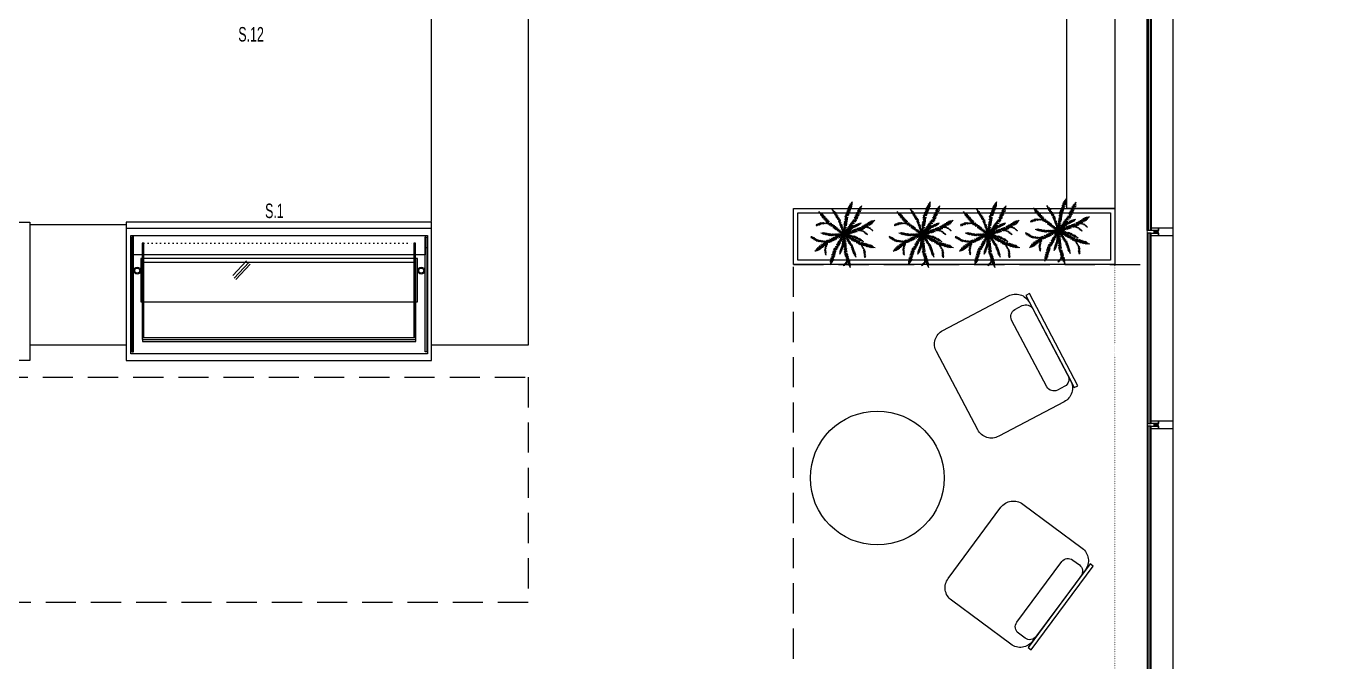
# Model space of a CAD drawing. Header units: centimetres. Extents: x 2289 to 5458, y 2057 to 4688.
# Drawn here: x 3375 to 4185, y 3519 to 3914 of the extents above; entities that cross this region are included whole.
import ezdxf

# ---------------------------------------------------------------- set-up
doc = ezdxf.new("R2010")
doc.units = ezdxf.units.CM
doc.header["$LTSCALE"] = 50
doc.linetypes.add('DOT2', pattern=[0.125, 0, -0.125])
doc.linetypes.add('HIDDEN2', pattern=[0.1875, 0.125, -0.0625])
for name, color, linetype in [('BA_elev3', 8, 'Continuous'), ('BA_env_landscp', 84, 'Continuous'), ('BA_gor3', 163, 'Continuous'), ('BA_mat-alcipan-wr', 91, 'Continuous'), ('BA_mat-cam', 131, 'Continuous'), ('BA_mat-mdf-suntalam', 44, 'Continuous'), ('BA_mat-siva', 145, 'Continuous'), ('BA_mob-hareketli', 143, 'Continuous'), ('BA_mob-sabit', 120, 'Continuous'), ('BA_plan-iz-alt', 8, 'HIDDEN2'), ('BA_plan-iz-ust', 8, 'DOT2'), ('MDPL-MAHAL NO', 5, 'Continuous'), ('S2000-002 Çizgi', 7, 'Continuous')]:
    doc.layers.add(name, color=color, linetype=linetype)
doc.layers.add('BA_MECVUT BİNA', color=252, linetype='Continuous', lineweight=5)
doc.styles.add('Tago_mahal', font='ARIALN.TTF')

# ---------------------------------------------------------------- blocks, each defined once
blk = doc.blocks.new('MAVİ SEDİR')
for p, q in [((215764, 56646), (215755, 56648)), ((215771, 56636), (215758, 56639)), ((215775, 56629), (215760, 56632)), ((215768, 56641), (215771, 56654)), ((215773, 56633), (215776, 56649)), ((215777, 56626), (215781, 56641)), ((215781, 56620), (215784, 56636)), ((215786, 56612), (215789, 56627)), ((215500, 56552), (215493, 56550)), ((215496, 56555), (215497, 56560)), ((215511, 56543), (215498, 56540)), ((215517, 56538), (215502, 56534)), ((215524, 56532), (215505, 56527)), ((215506, 56547), (215507, 56557)), ((215533, 56525), (215513, 56519)), ((215517, 56538), (215518, 56553)), ((215540, 56519), (215519, 56514)), ((215548, 56512), (215527, 56506)), ((215528, 56529), (215529, 56549)), ((215560, 56502), (215539, 56496)), ((215542, 56517), (215543, 56538)), ((215572, 56492), (215550, 56487)), ((215553, 56508), (215554, 56529)), ((215582, 56484), (215560, 56478)), ((215567, 56497), (215568, 56516)), ((215578, 56487), (215580, 56506)), ((215591, 56476), (215592, 56495)), ((215601, 56468), (215603, 56486)), ((215611, 56526), (215604, 56531)), ((215612, 56519), (215605, 56524)), ((215612, 56512), (215606, 56517)), ((215611, 56534), (215607, 56545)), ((215613, 56503), (215607, 56507)), ((215614, 56494), (215607, 56499)), ((215614, 56486), (215608, 56490)), ((215613, 56539), (215609, 56550)), ((215611, 56534), (215623, 56539)), ((215611, 56523), (215621, 56533)), ((215616, 56546), (215612, 56557)), ((215612, 56516), (215621, 56524)), ((215613, 56507), (215620, 56514)), ((215613, 56500), (215620, 56507)), ((215618, 56551), (215614, 56562)), ((215614, 56542), (215626, 56546)), ((215614, 56491), (215620, 56497)), ((215615, 56482), (215620, 56487)), ((215621, 56557), (215617, 56568)), ((215617, 56548), (215629, 56553)), ((215624, 56563), (215619, 56574)), ((215621, 56556), (215633, 56560)), ((215627, 56570), (215622, 56581)), ((215623, 56561), (215635, 56566)), ((215629, 56574), (215624, 56586)), ((215626, 56568), (215638, 56572)), ((215631, 56580), (215627, 56592)), ((215634, 56587), (215630, 56596)), ((215630, 56577), (215641, 56581)), ((215632, 56583), (215642, 56586)), ((215636, 56592), (215643, 56594)), ((215727, 56512), (215714, 56517)), ((215726, 56518), (215715, 56522)), ((215728, 56504), (215715, 56510)), ((215724, 56523), (215716, 56527)), ((215730, 56498), (215716, 56504)), ((215731, 56490), (215717, 56496)), ((215723, 56533), (215718, 56535)), ((215733, 56480), (215719, 56486)), ((215722, 56536), (215725, 56539)), ((215724, 56527), (215729, 56532)), ((215726, 56518), (215733, 56525)), ((215727, 56508), (215737, 56518)), ((215730, 56496), (215740, 56506)), ((215732, 56486), (215741, 56497)), ((215734, 56474), (215744, 56484)), ((215782, 56618), (215765, 56622)), ((215787, 56610), (215770, 56614)), ((215791, 56604), (215774, 56607)), ((215797, 56595), (215780, 56598)), ((215802, 56587), (215786, 56590)), ((215790, 56605), (215794, 56620)), ((215807, 56578), (215791, 56582)), ((215795, 56598), (215798, 56613)), ((215809, 56564), (215795, 56574)), ((215809, 56554), (215797, 56563)), ((215798, 56592), (215802, 56606)), ((215810, 56543), (215799, 56551)), ((215810, 56534), (215800, 56541)), ((215803, 56584), (215807, 56598)), ((215811, 56522), (215803, 56529)), ((215812, 56511), (215805, 56516)), ((215812, 56503), (215806, 56508)), ((215812, 56466), (215806, 56488)), ((215807, 56578), (215810, 56592)), ((215808, 56568), (215816, 56575)), ((215809, 56559), (215817, 56566)), ((215809, 56550), (215817, 56557)), ((215810, 56538), (215818, 56545)), ((215811, 56526), (215818, 56533)), ((215812, 56516), (215819, 56523)), ((215812, 56503), (215819, 56510)), ((215813, 56496), (215820, 56502)), ((215813, 56468), (215890, 56499)), ((215821, 56484), (215816, 56501)), ((215827, 56491), (215822, 56508)), ((215823, 56486), (215846, 56485)), ((215829, 56494), (215852, 56492)), ((215835, 56501), (215830, 56519)), ((215837, 56503), (215859, 56502)), ((215845, 56514), (215840, 56533)), ((215842, 56510), (215865, 56509)), ((215855, 56526), (215849, 56545)), ((215850, 56483), (215857, 56479)), ((215851, 56521), (215873, 56520)), ((215853, 56484), (215856, 56492)), ((215860, 56533), (215882, 56531)), ((215866, 56540), (215861, 56560)), ((215865, 56489), (215874, 56484)), ((215875, 56552), (215869, 56572)), ((215870, 56545), (215891, 56544)), ((215870, 56491), (215872, 56499)), ((215877, 56553), (215898, 56552)), ((215880, 56495), (215892, 56489)), ((215886, 56566), (215881, 56585)), ((215882, 56560), (215903, 56559)), ((215883, 56497), (215885, 56505)), ((215889, 56570), (215909, 56568)), ((215890, 56499), (215959, 56492)), ((215895, 56576), (215891, 56591)), ((215891, 56499), (215899, 56506)), ((215891, 56499), (215898, 56489)), ((215895, 56576), (215911, 56576)), ((215900, 56583), (215913, 56582)), ((215904, 56587), (215901, 56597)), ((215903, 56498), (215912, 56505)), ((215906, 56498), (215914, 56487)), ((215909, 56594), (215917, 56594)), ((215909, 56497), (215918, 56505)), ((215912, 56598), (215910, 56603)), ((215920, 56496), (215928, 56486)), ((215922, 56496), (215931, 56503)), ((215927, 56495), (215935, 56485)), ((215934, 56494), (215944, 56502)), ((215937, 56494), (215944, 56485)), ((215948, 56493), (215956, 56499)), ((215953, 56492), (215957, 56487)), ((215468, 56412), (215463, 56410)), ((215477, 56406), (215469, 56403)), ((215471, 56410), (215470, 56416)), ((215486, 56400), (215475, 56395)), ((215480, 56404), (215480, 56414)), ((215496, 56394), (215480, 56388)), ((215486, 56400), (215486, 56413)), ((215492, 56396), (215492, 56412)), ((215508, 56386), (215492, 56379)), ((215500, 56391), (215500, 56408)), ((215518, 56379), (215502, 56373)), ((215506, 56387), (215506, 56404)), ((215514, 56382), (215513, 56399)), ((215531, 56371), (215515, 56365)), ((215525, 56375), (215524, 56393)), ((215541, 56364), (215526, 56358)), ((215535, 56368), (215534, 56386)), ((215552, 56357), (215538, 56351)), ((215545, 56362), (215544, 56380)), ((215562, 56351), (215548, 56345)), ((215551, 56358), (215550, 56376)), ((215568, 56346), (215554, 56341)), ((215559, 56352), (215559, 56371)), ((215566, 56348), (215565, 56367)), ((215583, 56341), (215566, 56334)), ((215589, 56478), (215567, 56472)), ((215573, 56344), (215572, 56363)), ((215599, 56470), (215576, 56464)), ((215606, 56464), (215584, 56458)), ((215588, 56339), (215588, 56355)), ((215613, 56457), (215591, 56452)), ((215596, 56336), (215596, 56352)), ((215624, 56441), (215606, 56436)), ((215607, 56333), (215606, 56348)), ((215608, 56462), (215610, 56480)), ((215615, 56476), (215609, 56481)), ((215616, 56470), (215610, 56475)), ((215630, 56433), (215612, 56428)), ((215613, 56330), (215613, 56345)), ((215615, 56476), (215619, 56480)), ((215620, 56447), (215622, 56469)), ((215638, 56422), (215621, 56417)), ((215624, 56327), (215623, 56341)), ((215643, 56415), (215626, 56410)), ((215627, 56437), (215629, 56461)), ((215630, 56325), (215629, 56339)), ((215633, 56429), (215635, 56453)), ((215651, 56404), (215634, 56399)), ((215655, 56398), (215638, 56394)), ((215662, 56389), (215645, 56385)), ((215646, 56411), (215648, 56435)), ((215668, 56380), (215652, 56376)), ((215674, 56372), (215658, 56368)), ((215660, 56392), (215661, 56415)), ((215678, 56367), (215662, 56363)), ((215666, 56383), (215668, 56407)), ((215672, 56375), (215674, 56398)), ((215689, 56352), (215673, 56348)), ((215679, 56365), (215681, 56388)), ((215684, 56358), (215686, 56381)), ((215695, 56343), (215697, 56366)), ((215705, 56329), (215707, 56352)), ((215713, 56318), (215715, 56340)), ((215735, 56469), (215721, 56476)), ((215737, 56460), (215723, 56467)), ((215738, 56454), (215724, 56461)), ((215740, 56446), (215725, 56452)), ((215741, 56439), (215726, 56446)), ((215737, 56343), (215726, 56348)), ((215738, 56374), (215727, 56379)), ((215738, 56367), (215727, 56372)), ((215738, 56360), (215727, 56365)), ((215737, 56356), (215727, 56361)), ((215742, 56433), (215728, 56439)), ((215740, 56402), (215728, 56408)), ((215740, 56396), (215728, 56402)), ((215739, 56387), (215728, 56392)), ((215739, 56382), (215728, 56387)), ((215741, 56419), (215729, 56424)), ((215741, 56412), (215729, 56417)), ((215736, 56463), (215745, 56473)), ((215736, 56335), (215747, 56347)), ((215737, 56354), (215748, 56366)), ((215737, 56348), (215748, 56359)), ((215738, 56452), (215747, 56462)), ((215738, 56370), (215749, 56381)), ((215738, 56363), (215749, 56374)), ((215739, 56393), (215751, 56405)), ((215739, 56377), (215750, 56389)), ((215740, 56443), (215749, 56452)), ((215740, 56409), (215752, 56421)), ((215741, 56437), (215750, 56446)), ((215741, 56423), (215752, 56435)), ((215741, 56416), (215752, 56428)), ((215747, 56321), (215741, 56343)), ((215753, 56334), (215747, 56356)), ((215760, 56350), (215754, 56372)), ((215757, 56343), (215773, 56342)), ((215768, 56366), (215761, 56388)), ((215771, 56375), (215765, 56397)), ((215765, 56360), (215781, 56359)), ((215776, 56386), (215770, 56408)), ((215772, 56377), (215789, 56376)), ((215781, 56395), (215774, 56418)), ((215775, 56382), (215792, 56381)), ((215785, 56405), (215778, 56427)), ((215779, 56392), (215796, 56391)), ((215783, 56402), (215801, 56401)), ((215794, 56426), (215788, 56449)), ((215788, 56412), (215806, 56411)), ((215790, 56323), (215797, 56345)), ((215791, 56418), (215809, 56417)), ((215796, 56430), (215814, 56429)), ((215804, 56447), (215797, 56470)), ((215800, 56438), (215818, 56437)), ((215808, 56456), (215801, 56479)), ((215805, 56451), (215824, 56450)), ((215806, 56333), (215813, 56354)), ((215810, 56460), (215828, 56459)), ((215813, 56337), (215821, 56359)), ((215818, 56478), (215840, 56477)), ((215821, 56342), (215834, 56331)), ((215824, 56344), (215832, 56365)), ((215829, 56347), (215843, 56336)), ((215833, 56349), (215840, 56371)), ((215839, 56352), (215852, 56342)), ((215842, 56480), (215848, 56477)), ((215842, 56354), (215850, 56376)), ((215848, 56358), (215862, 56347)), ((215854, 56362), (215868, 56350)), ((215862, 56366), (215870, 56388)), ((215866, 56368), (215880, 56357)), ((215873, 56373), (215888, 56362)), ((215881, 56378), (215889, 56400)), ((215885, 56380), (215900, 56368)), ((215890, 56383), (215898, 56405)), ((215894, 56385), (215909, 56373)), ((215900, 56388), (215907, 56410)), ((215911, 56395), (215929, 56381)), ((215917, 56398), (215923, 56415)), ((215919, 56328), (215922, 56340)), ((215920, 56399), (215938, 56384)), ((215925, 56330), (215928, 56342)), ((215926, 56400), (215932, 56417)), ((215929, 56401), (215947, 56387)), ((215930, 56332), (215933, 56342)), ((215935, 56334), (215937, 56342)), ((215939, 56404), (215945, 56422)), ((215941, 56405), (215959, 56391)), ((215943, 56337), (215944, 56342)), ((215949, 56407), (215967, 56393)), ((215954, 56409), (215960, 56427)), ((215963, 56411), (215980, 56397)), ((215969, 56413), (215975, 56432)), ((215977, 56415), (215994, 56402)), ((215986, 56418), (215993, 56437)), ((215992, 56420), (216009, 56406)), ((216000, 56422), (216007, 56442)), ((216002, 56423), (216019, 56409)), ((216011, 56425), (216027, 56412)), ((216017, 56427), (216024, 56446)), ((216022, 56428), (216037, 56416)), ((216031, 56431), (216036, 56445)), ((216031, 56431), (216043, 56421)), ((216039, 56433), (216049, 56425)), ((216044, 56435), (216047, 56444)), ((216052, 56437), (216058, 56433)), ((216057, 56438), (216058, 56444)), ((215388, 56205), (215383, 56208)), ((215392, 56207), (215390, 56199)), ((215400, 56210), (215392, 56215)), ((215413, 56215), (215400, 56223)), ((215405, 56212), (215402, 56199)), ((215426, 56220), (215409, 56231)), ((215413, 56215), (215409, 56200)), ((215421, 56219), (215417, 56200)), ((215443, 56227), (215425, 56238)), ((215432, 56223), (215427, 56202)), ((215440, 56226), (215435, 56206)), ((215456, 56233), (215438, 56243)), ((215450, 56230), (215445, 56209)), ((215473, 56240), (215456, 56250)), ((215465, 56236), (215460, 56215)), ((215487, 56245), (215471, 56256)), ((215479, 56242), (215474, 56220)), ((215502, 56252), (215486, 56261)), ((215491, 56247), (215486, 56225)), ((215500, 56251), (215494, 56228)), ((215514, 56257), (215499, 56266)), ((215511, 56255), (215506, 56233)), ((215523, 56260), (215508, 56270)), ((215520, 56259), (215515, 56236)), ((215542, 56264), (215523, 56276)), ((215529, 56262), (215524, 56240)), ((215553, 56265), (215533, 56278)), ((215563, 56267), (215543, 56279)), ((215549, 56265), (215544, 56246)), ((215559, 56266), (215555, 56248)), ((215585, 56270), (215565, 56282)), ((215572, 56268), (215568, 56250)), ((215592, 56338), (215573, 56331)), ((215581, 56269), (215577, 56251)), ((215600, 56335), (215581, 56328)), ((215609, 56273), (215589, 56285)), ((215605, 56190), (215589, 56200)), ((215594, 56271), (215590, 56253)), ((215612, 56196), (215596, 56205)), ((215601, 56272), (215597, 56255)), ((215617, 56329), (215599, 56322)), ((215619, 56274), (215599, 56287)), ((215622, 56204), (215607, 56213)), ((215612, 56273), (215608, 56256)), ((215629, 56276), (215610, 56288)), ((215615, 56198), (215610, 56175)), ((215628, 56208), (215613, 56217)), ((215635, 56323), (215617, 56316)), ((215623, 56275), (215619, 56258)), ((215641, 56277), (215622, 56290)), ((215637, 56215), (215622, 56224)), ((215644, 56320), (215626, 56313)), ((215633, 56276), (215629, 56260)), ((215634, 56213), (215629, 56190)), ((215650, 56278), (215631, 56291)), ((215645, 56222), (215631, 56231)), ((215651, 56318), (215634, 56311)), ((215639, 56277), (215635, 56261)), ((215642, 56219), (215637, 56197)), ((215638, 56322), (215638, 56336)), ((215653, 56228), (215639, 56237)), ((215661, 56314), (215643, 56307)), ((215658, 56232), (215644, 56240)), ((215657, 56199), (215644, 56197)), ((215650, 56226), (215645, 56203)), ((215646, 56319), (215646, 56333)), ((215662, 56204), (215647, 56202)), ((215668, 56281), (215649, 56293)), ((215668, 56312), (215651, 56305)), ((215666, 56209), (215651, 56207)), ((215655, 56317), (215654, 56330)), ((215658, 56279), (215654, 56264)), ((215660, 56233), (215655, 56211)), ((215659, 56315), (215659, 56329)), ((215673, 56243), (215659, 56251)), ((215675, 56220), (215660, 56217)), ((215660, 56202), (215666, 56192)), ((215667, 56239), (215662, 56216)), ((215664, 56207), (215670, 56197)), ((215682, 56307), (215665, 56300)), ((215685, 56283), (215666, 56295)), ((215669, 56214), (215675, 56204)), ((215684, 56231), (215670, 56228)), ((215675, 56282), (215672, 56267)), ((215674, 56310), (215673, 56323)), ((215673, 56218), (215678, 56208)), ((215687, 56254), (215674, 56262)), ((215688, 56236), (215674, 56233)), ((215681, 56250), (215677, 56227)), ((215696, 56303), (215678, 56296)), ((215692, 56240), (215678, 56238)), ((215678, 56224), (215684, 56214)), ((215700, 56285), (215681, 56297)), ((215681, 56227), (215686, 56218)), ((215697, 56246), (215683, 56244)), ((215699, 56337), (215684, 56333)), ((215685, 56232), (215691, 56223)), ((215688, 56305), (215687, 56318)), ((215700, 56251), (215687, 56248)), ((215704, 56199), (215687, 56199)), ((215692, 56284), (215689, 56271)), ((215701, 56264), (215689, 56272)), ((215707, 56299), (215690, 56292)), ((215695, 56260), (215690, 56238)), ((215690, 56238), (215695, 56228)), ((215709, 56217), (215693, 56216)), ((215708, 56259), (215694, 56257)), ((215694, 56242), (215699, 56233)), ((215709, 56324), (215696, 56320)), ((215696, 56245), (215701, 56236)), ((215715, 56287), (215697, 56299)), ((215715, 56234), (215699, 56234)), ((215701, 56301), (215701, 56312)), ((215714, 56267), (215701, 56265)), ((215719, 56295), (215702, 56288)), ((215704, 56286), (215702, 56276)), ((215710, 56272), (215702, 56277)), ((215706, 56269), (215702, 56247)), ((215703, 56254), (215708, 56245)), ((215704, 56202), (215713, 56180)), ((215720, 56274), (215706, 56271)), ((215720, 56250), (215706, 56250)), ((215716, 56314), (215707, 56311)), ((215725, 56289), (215707, 56301)), ((215707, 56210), (215716, 56189)), ((215711, 56298), (215710, 56306)), ((215727, 56292), (215710, 56285)), ((215710, 56262), (215715, 56254)), ((215713, 56287), (215711, 56280)), ((215717, 56277), (215711, 56281)), ((215726, 56281), (215713, 56279)), ((215713, 56227), (215721, 56206)), ((215721, 56307), (215714, 56305)), ((215719, 56279), (215714, 56257)), ((215724, 56262), (215714, 56262)), ((215717, 56295), (215717, 56301)), ((215730, 56286), (215717, 56284)), ((215717, 56270), (215721, 56263)), ((215718, 56244), (215727, 56223)), ((215727, 56270), (215720, 56270)), ((215727, 56285), (215722, 56263)), ((215722, 56276), (215725, 56271)), ((215723, 56305), (215724, 56327)), ((215723, 56257), (215731, 56237)), ((215725, 56280), (215727, 56276)), ((215736, 56330), (215726, 56335)), ((215735, 56319), (215726, 56323)), ((215735, 56310), (215728, 56313)), ((215728, 56273), (215736, 56252)), ((215729, 56296), (215730, 56318)), ((215735, 56285), (215729, 56273)), ((215734, 56304), (215730, 56306)), ((215736, 56279), (215730, 56267)), ((215737, 56297), (215731, 56319)), ((215731, 56282), (215739, 56262)), ((215738, 56270), (215732, 56257)), ((215734, 56302), (215745, 56314)), ((215734, 56295), (215744, 56307)), ((215740, 56261), (215734, 56249)), ((215735, 56323), (215746, 56335)), ((215741, 56307), (215735, 56328)), ((215735, 56314), (215745, 56325)), ((215736, 56277), (215741, 56277)), ((215737, 56283), (215758, 56275)), ((215743, 56251), (215737, 56238)), ((215738, 56290), (215750, 56283)), ((215738, 56272), (215744, 56272)), ((215739, 56287), (215743, 56271)), ((215744, 56272), (215739, 56266)), ((215739, 56265), (215748, 56264)), ((215746, 56240), (215739, 56227)), ((215740, 56294), (215748, 56315)), ((215747, 56235), (215741, 56222)), ((215742, 56309), (215749, 56309)), ((215742, 56289), (215759, 56302)), ((215742, 56274), (215763, 56266)), ((215748, 56264), (215742, 56257)), ((215742, 56255), (215752, 56254)), ((215749, 56227), (215742, 56215)), ((215750, 56221), (215744, 56209)), ((215745, 56317), (215755, 56316)), ((215745, 56291), (215756, 56284)), ((215745, 56282), (215750, 56266)), ((215754, 56254), (215745, 56243)), ((215745, 56244), (215754, 56243)), ((215752, 56215), (215745, 56202)), ((215746, 56291), (215747, 56296)), ((215747, 56281), (215751, 56284)), ((215747, 56233), (215757, 56232)), ((215748, 56230), (215758, 56228)), ((215749, 56299), (215756, 56320)), ((215755, 56201), (215749, 56188)), ((215750, 56328), (215764, 56327)), ((215750, 56260), (215771, 56252)), ((215750, 56223), (215760, 56222)), ((215751, 56292), (215753, 56298)), ((215751, 56217), (215762, 56216)), ((215752, 56289), (215770, 56302)), ((215752, 56301), (215757, 56296)), ((215752, 56278), (215758, 56282)), ((215762, 56239), (215752, 56227)), ((215753, 56211), (215764, 56209)), ((215754, 56292), (215766, 56285)), ((215754, 56288), (215756, 56282)), ((215754, 56206), (215765, 56205)), ((215755, 56276), (215760, 56259)), ((215756, 56198), (215767, 56197)), ((215757, 56248), (215778, 56240)), ((215759, 56305), (215766, 56299)), ((215759, 56293), (215761, 56301)), ((215760, 56273), (215768, 56279)), ((215771, 56223), (215761, 56211)), ((215763, 56307), (215770, 56328)), ((215763, 56293), (215775, 56286)), ((215763, 56288), (215766, 56278)), ((215764, 56270), (215769, 56253)), ((215766, 56233), (215787, 56225)), ((215768, 56287), (215786, 56301)), ((215769, 56311), (215780, 56302)), ((215769, 56294), (215771, 56304)), ((215780, 56207), (215770, 56194)), ((215771, 56266), (215780, 56273)), ((215783, 56202), (215772, 56189)), ((215773, 56295), (215785, 56287)), ((215775, 56315), (215783, 56336)), ((215775, 56287), (215779, 56273)), ((215775, 56263), (215780, 56246)), ((215775, 56217), (215796, 56209)), ((215779, 56209), (215801, 56201)), ((215780, 56295), (215782, 56305)), ((215782, 56286), (215800, 56300)), ((215782, 56258), (215792, 56265)), ((215784, 56320), (215796, 56310)), ((215784, 56296), (215796, 56288)), ((215785, 56198), (215807, 56190)), ((215787, 56255), (215792, 56239)), ((215790, 56297), (215802, 56289)), ((215791, 56297), (215794, 56307)), ((215792, 56286), (215796, 56270)), ((215792, 56251), (215797, 56235)), ((215794, 56250), (215804, 56258)), ((215795, 56297), (215798, 56307)), ((215797, 56298), (215809, 56290)), ((215798, 56248), (215808, 56255)), ((215799, 56329), (215812, 56319)), ((215799, 56285), (215817, 56298)), ((215800, 56246), (215805, 56230)), ((215801, 56298), (215804, 56308)), ((215804, 56298), (215815, 56290)), ((215804, 56244), (215815, 56251)), ((215807, 56242), (215812, 56225)), ((215808, 56299), (215810, 56309)), ((215810, 56299), (215822, 56291)), ((215810, 56284), (215815, 56269)), ((215811, 56239), (215822, 56247)), ((215813, 56238), (215819, 56221)), ((215815, 56339), (215828, 56328)), ((215815, 56300), (215817, 56310)), ((215817, 56284), (215836, 56297)), ((215818, 56235), (215829, 56243)), ((215819, 56300), (215821, 56311)), ((215823, 56232), (215833, 56240)), ((215824, 56301), (215836, 56293)), ((215826, 56283), (215845, 56297)), ((215827, 56301), (215830, 56312)), ((215828, 56283), (215833, 56267)), ((215828, 56228), (215833, 56211)), ((215831, 56226), (215842, 56234)), ((215832, 56302), (215835, 56313)), ((215834, 56283), (215839, 56266)), ((215837, 56223), (215848, 56231)), ((215838, 56302), (215850, 56294)), ((215838, 56282), (215857, 56296)), ((215841, 56303), (215843, 56314)), ((215842, 56219), (215848, 56201)), ((215844, 56303), (215856, 56295)), ((215845, 56282), (215850, 56265)), ((215845, 56217), (215857, 56225)), ((215847, 56303), (215850, 56315)), ((215848, 56282), (215867, 56295)), ((215849, 56215), (215854, 56197)), ((215851, 56304), (215862, 56296)), ((215852, 56213), (215863, 56221)), ((215855, 56281), (215860, 56264)), ((215856, 56210), (215861, 56194)), ((215859, 56305), (215862, 56318)), ((215859, 56281), (215878, 56294)), ((215863, 56306), (215872, 56300)), ((215864, 56307), (215868, 56320)), ((215864, 56204), (215878, 56214)), ((215866, 56280), (215872, 56263)), ((215868, 56308), (215877, 56302)), ((215869, 56202), (215873, 56189)), ((215870, 56309), (215873, 56322)), ((215871, 56202), (215885, 56212)), ((215873, 56280), (215879, 56263)), ((215875, 56200), (215879, 56187)), ((215876, 56311), (215885, 56305)), ((215877, 56311), (215880, 56325)), ((215878, 56199), (215892, 56210)), ((215882, 56313), (215885, 56327)), ((215883, 56279), (215902, 56293)), ((215885, 56315), (215895, 56308)), ((215885, 56197), (215889, 56183)), ((215887, 56279), (215892, 56261)), ((215887, 56196), (215901, 56206)), ((215890, 56316), (215893, 56330)), ((215893, 56194), (215907, 56204)), ((215894, 56318), (215904, 56311)), ((215896, 56278), (215901, 56260)), ((215898, 56320), (215902, 56333)), ((215903, 56191), (215917, 56201)), ((215904, 56322), (215915, 56315)), ((215905, 56277), (215924, 56291)), ((215907, 56323), (215911, 56336)), ((215909, 56277), (215915, 56259)), ((215912, 56325), (215923, 56318)), ((215914, 56326), (215917, 56338)), ((215914, 56187), (215927, 56197)), ((215915, 56277), (215934, 56291)), ((215919, 56276), (215925, 56258)), ((215923, 56329), (215933, 56322)), ((215926, 56276), (215944, 56289)), ((215930, 56332), (215938, 56327)), ((215938, 56335), (215944, 56332)), ((215939, 56275), (215946, 56253)), ((215945, 56274), (215960, 56284)), ((215946, 56338), (215949, 56336)), ((215948, 56273), (215955, 56250)), ((215954, 56271), (215969, 56281)), ((215957, 56270), (215964, 56248)), ((215967, 56266), (215982, 56277)), ((215969, 56266), (215976, 56244)), ((215978, 56263), (215984, 56241)), ((215982, 56261), (215998, 56272)), ((215991, 56258), (215997, 56237)), ((215997, 56256), (216013, 56268)), ((216000, 56255), (216048, 56269)), ((216005, 56254), (216011, 56233)), ((216014, 56250), (216031, 56262)), ((216020, 56261), (216024, 56258)), ((216020, 56249), (216026, 56228)), ((216023, 56262), (216025, 56266)), ((216028, 56263), (216031, 56269)), ((216028, 56246), (216045, 56258)), ((216030, 56264), (216034, 56261)), ((216030, 56245), (216036, 56225)), ((216032, 56264), (216035, 56270)), ((216038, 56242), (216044, 56222)), ((216040, 56266), (216044, 56263)), ((216042, 56267), (216045, 56274)), ((216045, 56240), (216061, 56252)), ((216048, 56269), (216078, 56298)), ((216048, 56269), (216048, 56277)), ((216048, 56269), (216055, 56269)), ((216050, 56239), (216055, 56220)), ((216052, 56272), (216052, 56280)), ((216054, 56274), (216061, 56274)), ((216058, 56279), (216058, 56287)), ((216058, 56236), (216070, 56245)), ((216058, 56236), (216063, 56220)), ((216059, 56279), (216066, 56279)), ((216064, 56284), (216064, 56292)), ((216065, 56285), (216072, 56285)), ((216066, 56233), (216070, 56221)), ((216070, 56290), (216078, 56290)), ((216071, 56291), (216071, 56297)), ((216071, 56231), (216079, 56237)), ((216075, 56295), (216075, 56299)), ((216079, 56228), (216082, 56221)), ((216084, 56227), (216088, 56230)), ((215435, 56105), (215428, 56109)), ((215431, 56103), (215430, 56098)), ((215448, 56110), (215437, 56117)), ((215443, 56108), (215441, 56098)), ((215456, 56114), (215442, 56122)), ((215464, 56117), (215447, 56127)), ((215456, 56114), (215452, 56099)), ((215475, 56122), (215457, 56133)), ((215483, 56125), (215464, 56136)), ((215468, 56119), (215464, 56099)), ((215493, 56130), (215474, 56141)), ((215485, 56126), (215480, 56106)), ((215507, 56136), (215488, 56147)), ((215498, 56132), (215494, 56112)), ((215521, 56142), (215502, 56153)), ((215515, 56139), (215511, 56120)), ((215533, 56147), (215514, 56159)), ((215542, 56151), (215522, 56162)), ((215529, 56145), (215525, 56126)), ((215553, 56156), (215533, 56167)), ((215544, 56152), (215540, 56133)), ((215562, 56159), (215542, 56171)), ((215570, 56164), (215551, 56175)), ((215556, 56157), (215552, 56139)), ((215565, 56160), (215561, 56143)), ((215586, 56176), (215570, 56186)), ((215581, 56172), (215576, 56150)), ((215594, 56182), (215578, 56192)), ((215589, 56179), (215584, 56155)), ((215598, 56185), (215592, 56161)), ((215615, 56116), (215609, 56115)), ((215612, 56109), (215609, 56109)), ((215623, 56132), (215610, 56130)), ((215619, 56124), (215610, 56123)), ((215613, 56112), (215615, 56108)), ((215627, 56142), (215615, 56140)), ((215617, 56120), (215621, 56113)), ((215631, 56150), (215619, 56147)), ((215619, 56124), (215624, 56116)), ((215621, 56129), (215627, 56119)), ((215636, 56160), (215624, 56158)), ((215624, 56136), (215631, 56124)), ((215647, 56060), (215625, 56059)), ((215627, 56140), (215633, 56129)), ((215640, 56168), (215628, 56166)), ((215630, 56146), (215636, 56135)), ((215652, 56067), (215630, 56066)), ((215644, 56177), (215633, 56175)), ((215634, 56155), (215640, 56143)), ((215659, 56078), (215636, 56077)), ((215648, 56185), (215637, 56183)), ((215638, 56163), (215644, 56151)), ((215650, 56190), (215639, 56188)), ((215641, 56171), (215648, 56159)), ((215664, 56086), (215641, 56085)), ((215644, 56176), (215650, 56164)), ((215645, 56056), (215652, 56038)), ((215669, 56094), (215646, 56093)), ((215647, 56183), (215654, 56170)), ((215649, 56188), (215656, 56176)), ((215650, 56064), (215663, 56010)), ((215652, 56193), (215659, 56181)), ((215654, 56069), (215660, 56052)), ((215675, 56113), (215656, 56112)), ((215678, 56123), (215659, 56122)), ((215661, 56081), (215668, 56064)), ((215682, 56135), (215664, 56135)), ((215666, 56088), (215672, 56072)), ((215685, 56144), (215667, 56143)), ((215689, 56157), (215672, 56156)), ((215673, 56107), (215681, 56086)), ((215692, 56163), (215674, 56162)), ((215676, 56117), (215685, 56095)), ((215695, 56174), (215678, 56173)), ((215679, 56127), (215688, 56105)), ((215698, 56184), (215681, 56183)), ((215684, 56142), (215700, 56076)), ((215702, 56194), (215685, 56193)), ((215686, 56148), (215695, 56126)), ((215689, 56121), (215686, 56116)), ((215693, 56107), (215689, 56102)), ((215692, 56110), (215698, 56107)), ((215696, 56093), (215692, 56088)), ((215694, 56170), (215702, 56148)), ((215695, 56097), (215703, 56093)), ((215699, 56082), (215695, 56076)), ((215697, 56180), (215706, 56159)), ((215698, 56084), (215708, 56079)), ((215700, 56190), (215709, 56168)), ((215700, 56076), (215739, 56033)), ((215701, 56075), (215701, 56066)), ((215701, 56075), (215711, 56075)), ((215709, 56066), (215720, 56066)), ((215711, 56064), (215710, 56055)), ((215717, 56058), (215728, 56057)), ((215758, 56188), (215752, 56175)), ((215760, 56182), (215753, 56168)), ((215761, 56175), (215755, 56163)), ((215757, 56193), (215768, 56192)), ((215759, 56185), (215770, 56184)), ((215760, 56179), (215772, 56178)), ((215765, 56164), (215760, 56154)), ((215767, 56159), (215762, 56149)), ((215763, 56167), (215777, 56165)), ((215766, 56162), (215780, 56160)), ((215771, 56151), (215766, 56141)), ((215768, 56157), (215782, 56155)), ((215776, 56142), (215771, 56132)), ((215772, 56150), (215786, 56148)), ((215775, 56145), (215788, 56143)), ((215780, 56134), (215775, 56123)), ((215788, 56193), (215777, 56179)), ((215779, 56138), (215792, 56136)), ((215786, 56124), (215780, 56113)), ((215794, 56183), (215782, 56170)), ((215783, 56130), (215796, 56128)), ((215790, 56117), (215784, 56105)), ((215787, 56121), (215801, 56120)), ((215799, 56174), (215788, 56160)), ((215790, 56189), (215812, 56181)), ((215795, 56107), (215790, 56096)), ((215802, 56168), (215791, 56154)), ((215791, 56115), (215804, 56114)), ((215793, 56111), (215806, 56109)), ((215795, 56180), (215817, 56172)), ((215799, 56099), (215795, 56091)), ((215797, 56104), (215808, 56103)), ((215809, 56156), (215798, 56142)), ((215799, 56099), (215809, 56098)), ((215803, 56092), (215800, 56086)), ((215801, 56095), (215809, 56094)), ((215813, 56148), (215802, 56134)), ((215807, 56085), (215805, 56082)), ((215806, 56087), (215810, 56087)), ((215807, 56160), (215829, 56151)), ((215820, 56136), (215808, 56122)), ((215825, 56128), (215813, 56113)), ((215818, 56140), (215840, 56132)), ((215835, 56110), (215821, 56093)), ((215823, 56131), (215845, 56123)), ((215838, 56101), (215823, 56084)), ((215840, 56092), (215826, 56074)), ((215828, 56122), (215849, 56114)), ((215844, 56080), (215829, 56062)), ((215832, 56115), (215911, 56067)), ((215846, 56071), (215832, 56054)), ((215850, 56058), (215835, 56041)), ((215837, 56104), (215854, 56098)), ((215840, 56095), (215857, 56089)), ((215843, 56082), (215861, 56076)), ((215847, 56067), (215865, 56060)), ((215857, 56100), (215863, 56102)), ((215857, 56100), (215858, 56092)), ((215862, 56097), (215869, 56099)), ((215866, 56094), (215867, 56086)), ((215871, 56092), (215879, 56095)), ((215874, 56090), (215875, 56081)), ((215886, 56082), (215897, 56086)), ((215891, 56079), (215892, 56070)), ((215897, 56193), (215901, 56179)), ((215902, 56073), (215916, 56077)), ((215904, 56071), (215906, 56062)), ((215908, 56189), (215912, 56175)), ((215911, 56067), (215990, 56063)), ((215913, 56067), (215923, 56076)), ((215913, 56067), (215921, 56057)), ((215921, 56185), (215925, 56170)), ((215922, 56066), (215932, 56076)), ((215925, 56183), (215938, 56193)), ((215927, 56066), (215935, 56056)), ((215931, 56181), (215936, 56166)), ((215933, 56181), (215946, 56190)), ((215939, 56179), (215952, 56188)), ((215939, 56065), (215950, 56075)), ((215940, 56065), (215949, 56055)), ((215944, 56177), (215948, 56162)), ((215948, 56176), (215960, 56184)), ((215953, 56065), (215964, 56075)), ((215954, 56174), (215964, 56181)), ((215954, 56174), (215957, 56163)), ((215956, 56064), (215965, 56054)), ((215960, 56172), (215968, 56177)), ((215964, 56170), (215966, 56163)), ((215969, 56064), (215978, 56053)), ((215970, 56168), (215975, 56171)), ((215972, 56064), (215980, 56071)), ((215973, 56167), (215975, 56163)), ((215977, 56063), (215985, 56055)), ((215983, 56063), (215989, 56068)), ((215589, 55969), (215582, 55969)), ((215597, 55981), (215584, 55981)), ((215602, 55988), (215586, 55988)), ((215606, 55996), (215587, 55995)), ((215587, 55966), (215589, 55961)), ((215613, 56006), (215592, 56005)), ((215594, 55977), (215598, 55967)), ((215617, 56013), (215596, 56012)), ((215623, 56022), (215602, 56021)), ((215602, 55988), (215607, 55974)), ((215609, 56000), (215617, 55981)), ((215632, 56036), (215610, 56035)), ((215640, 56048), (215618, 56047)), ((215619, 56015), (215627, 55996)), ((215627, 56027), (215634, 56008)), ((215636, 56043), (215644, 56024)), ((215654, 56047), (215651, 56043)), ((215657, 56036), (215654, 56031)), ((215657, 56038), (215662, 56035)), ((215660, 56024), (215657, 56019)), ((215659, 56027), (215666, 56024)), ((215662, 56015), (215659, 56010)), ((215662, 56017), (215670, 56013)), ((215663, 56010), (215695, 55975)), ((215664, 56009), (215672, 56009)), ((215664, 56009), (215664, 56002)), ((215671, 56002), (215679, 56001)), ((215672, 56000), (215672, 55993)), ((215677, 55995), (215686, 55994)), ((215681, 55990), (215681, 55982)), ((215685, 55986), (215693, 55986)), ((215687, 55984), (215686, 55976)), ((215690, 55981), (215690, 55974)), ((215692, 55978), (215697, 55978)), ((215722, 56052), (215722, 56042)), ((215726, 56047), (215736, 56047)), ((215729, 56045), (215728, 56034)), ((215733, 56041), (215732, 56032)), ((215735, 56037), (215741, 56037)), ((215853, 56044), (215839, 56027)), ((215857, 56029), (215844, 56012)), ((215860, 56018), (215847, 56002)), ((215863, 56010), (215849, 55993)), ((215851, 56052), (215870, 56045)), ((215866, 55998), (215853, 55983)), ((215856, 56034), (215875, 56027)), ((215868, 55990), (215858, 55977)), ((215860, 56020), (215879, 56013)), ((215870, 55982), (215862, 55972)), ((215864, 56003), (215883, 55996)), ((215868, 55990), (215882, 55984)), ((215874, 55968), (215869, 55962)), ((215871, 55976), (215881, 55973)), ((215875, 55964), (215880, 55962))]:
    blk.add_line(p, q)
for points in [[(215814, 56471), (215808, 56577), (215760, 56654)], [(215733, 56290), (215611, 56460), (215485, 56565)], [(215617, 56451), (215611, 56533), (215639, 56598)], [(215733, 56290), (215742, 56435), (215720, 56546)], [(215733, 56290), (215819, 56481), (215921, 56609)], [(215733, 56290), (215570, 56345), (215457, 56419)], [(215733, 56290), (215914, 56397), (216071, 56443)], [(215733, 56290), (215861, 56305), (215954, 56342)], [(215733, 56290), (215526, 56261), (215374, 56199)], [(215733, 56290), (215568, 56162), (215417, 56097)], [(215733, 56290), (215668, 56091), (215579, 55953)], [(215733, 56290), (215651, 56192), (215608, 56101)], [(215733, 56290), (215764, 56165), (215811, 56077)], [(215733, 56290), (215866, 56203), (215984, 56163)], [(215733, 56290), (215836, 56107), (215879, 55949)], [(215733, 56290), (215942, 56275), (216098, 56222)]]:
    blk.add_lwpolyline(points)
blk = doc.blocks.new('A$C5D8425B0')
at = {"layer": 'BA_MECVUT BİNA', "linetype": 'DOT2', "elevation": 0}
blk.add_lwpolyline([(4799.3, -4686.3), (4799.3, 300), (4799.3, 500), (-8648.6, 500), (-9886.7, 500), (-9886.7, 12692), (-9886.7, 12892), (-13347.4, 12892)], dxfattribs=at)
at = {"layer": 'BA_MECVUT BİNA', "elevation": 0}
blk.add_lwpolyline([(-10086.7, 300), (-10086.7, 300), (-10086.7, 12692), (-13347.4, 12693.3)], dxfattribs=at)
blk = doc.blocks.new('k1')
blk.add_lwpolyline([(44561.4, 60068.1), (45180.7, 60068.1, -0.414214), (45280.7, 59968.1), (45280.7, 59491.9, -0.414214), (45180.7, 59391.9), (44611.4, 59391.9, -0.414214), (44511.4, 59491.9), (44511.4, 59968.1, -0.414214), (44611.4, 60068.1), (45230.7, 60068.1), (45230.7, 60094.4), (44561.4, 60094.4), (44561.4, 60068.1)], format="xyb")
blk.add_lwpolyline([(44658.6, 60068.1), (45144.2, 60068.1, -0.414214), (45194.2, 60018.1), (45194.2, 59964.4, -0.414214), (45144.2, 59914.4), (44658.6, 59914.4, -0.414214), (44608.6, 59964.4), (44608.6, 60018.1, -0.414214)], format="xyb", close=True)
blk = doc.blocks.new('W4590-YENI')
for p, q in [((-624, -160), (-2270, -160)), ((2270, -160), (-574, -160, 0))]:
    blk.add_line(p, q)
at = {"elevation": 0}
for points in [[(-606.5, 0), (-2287.5, 0), (-2287.5, -24), (-606.5, -24)], [(593.6, 0), (-591.5, 0), (-591.5, -24), (593.6, -24)], [(608.4, 0), (2287.5, 0), (2287.5, -24), (608.4, -24)], [(-2290, -43), (-2290, -70), (-2270, -70), (-2270, -160), (-2320, -160), (-2320, -70), (-2300, -70), (-2300, -43)], [(-594, -43), (-594, -70), (-574, -70), (-574, -160), (-624, -160), (-624, -70), (-604, -70), (-604, -43)], [(606, -43), (606, -70), (626, -70), (626, -160), (576, -160), (576, -70), (596, -70), (596, -43)], [(2300, -43), (2300, -70), (2320, -70), (2320, -160), (2270, -160), (2270, -70), (2290, -70), (2290, -43)]]:
    blk.add_lwpolyline(points, close=True, dxfattribs=at)
for points in [[(-2287.5, -6), (-606.5, -6)], [(-2287.5, -18), (-606.5, -18)], [(-2270, -24), (-2270, -70), (-2287.5, -70), (-2287.5, -24), (-2270, -24)], [(-606.5, -24), (-606.5, -70), (-624, -70), (-624, -24), (-606.5, -24)], [(-591.5, -6), (593.6, -6)], [(-591.5, -18), (593.6, -18)], [(-574, -24), (-574, -70), (-591.5, -70), (-591.5, -24), (-574, -24)], [(593.5, -24), (593.5, -70), (576, -70), (576, -24), (593.5, -24)], [(2287.5, -6), (608.4, -6)], [(2287.5, -18), (608.4, -18)], [(626, -24), (626, -70), (608.5, -70), (608.5, -24), (626, -24)], [(2287.5, -24), (2287.5, -70), (2270, -70), (2270, -24), (2287.5, -24)]]:
    blk.add_lwpolyline(points, dxfattribs=at)
blk = doc.blocks.new('A$C7CE37E3F')
at = {"rotation": 270}
blk.add_blockref('W4590-YENI', (-4430, 3717), dxfattribs=at)
blk = doc.blocks.new('dgdfg')
at = {"layer": 'BA_mat-cam'}
blk.add_lwpolyline([(5910.24, 3014.21), (5910.24, 2955.21), (5742.24, 2955.21), (5742.24, 3014.21), (5741.24, 3014.21), (5741.24, 2954.21), (5911.24, 2954.21), (5911.24, 3014.21), (5910.24, 3014.21)], dxfattribs=at)
at = {"layer": 'BA_mat-mdf-suntalam'}
for points in [[(5481.24, 3027.26), (5671.24, 3027.26), (5671.24, 2941.16), (5481.24, 2941.16)], [(5921.24, 3027.26), (5731.24, 3027.26), (5731.24, 2941.16), (5921.24, 2941.16)]]:
    blk.add_lwpolyline(points, close=True, dxfattribs=at)
at = {"layer": 'BA_mat-siva'}
for p, q in [((5671.24, 3025.76), (5731.24, 3025.76)), ((5731.24, 2950.76), (5671.24, 2950.76))]:
    blk.add_line(p, q, dxfattribs=at)
blk.add_lwpolyline([(5921.24, 3027.56), (5921.24, 3201.52), (5981.24, 3201.52), (5981.24, 2950.76), (5921.24, 2950.76)], dxfattribs=at)
at = {"layer": 'BA_plan-iz-ust', "ltscale": 0.4}
blk.add_lwpolyline([(5742.24, 3014.21), (5910.24, 3014.21)], dxfattribs=at)

msp = doc.modelspace()

# ---------------------------------------------------------------- linework, layer by layer
at = {"layer": 'BA_mob-hareketli'}
msp.add_circle((3904.72, 3633.11), 41.63, dxfattribs=at)
at = {"layer": 'BA_mob-sabit'}
for points in [[(4052.57, 3800.73), (4022.57, 3800.73), (4022.57, 3995.73), (4052.57, 3995.73), (4052.57, 3800.73)], [(4052.57, 3765.73), (3852.57, 3765.73), (3852.57, 3800.73), (4052.57, 3800.73), (4052.57, 3765.73)]]:
    msp.add_lwpolyline(points, dxfattribs=at)
msp.add_lwpolyline([(4049.77, 3768.53), (3855.37, 3768.53), (3855.37, 3797.93), (4049.77, 3797.93)], close=True, dxfattribs=at)
at = {"layer": 'BA_plan-iz-alt', "ltscale": 3}
for points in [[(3852.57, 3765.73), (4072.57, 3765.73), (4072.57, 2845.73), (3852.57, 2845.73)], [(2907.57, 3695.73), (3687.57, 3695.73), (3687.57, 3555.73), (2907.57, 3555.73)]]:
    msp.add_lwpolyline(points, close=True, dxfattribs=at)
at = {"layer": 'S2000-002 Çizgi'}
for p, q in [((3503.9, 3759.06), (3512.39, 3768.11)), ((3504.74, 3757.42), (3513.82, 3767.1)), ((3505.85, 3756.57), (3514.73, 3766.04))]:
    msp.add_line(p, q, dxfattribs=at)
for points in [[(3627.57, 3788.13), (3437.57, 3788.12), (3437.57, 3706.12), (3627.57, 3706.13)], [(3440.57, 3783.87), (3625.07, 3783.88), (3625.07, 3710.38), (3440.57, 3710.37)], [(3441.09, 3711.47), (3442.13, 3711.47), (3442.13, 3782.77), (3441.09, 3782.77)], [(3441.09, 3776.17), (3442.13, 3776.17), (3442.13, 3782.77), (3441.09, 3782.77)], [(3442.13, 3783.87), (3623.52, 3783.88), (3623.52, 3771.77), (3442.13, 3771.77)], [(3624.56, 3711.48), (3623.52, 3711.48), (3623.52, 3782.78), (3624.56, 3782.78)], [(3624.56, 3776.18), (3623.52, 3776.18), (3623.52, 3782.78), (3624.56, 3782.78)], [(3446.78, 3742.55), (3618.83, 3742.55), (3618.83, 3769.52), (3446.78, 3769.51)], [(3447.82, 3767.31), (3617.8, 3767.32), (3617.8, 3769.52), (3447.82, 3769.51)], [(3447.82, 3718.03), (3617.8, 3718.04), (3617.8, 3769.52), (3447.82, 3769.51)]]:
    msp.add_lwpolyline(points, close=True, dxfattribs=at)
for centre, radius in [((3444.51, 3762.02), 2.14), ((3444.51, 3762.02), 1.59), ((3621.14, 3762.03), 2.14), ((3621.14, 3762.03), 1.59)]:
    msp.add_circle(centre, radius, dxfattribs=at)

# ---------------------------------------------------------------- block references
at = {"layer": 'BA_elev3', "xscale": 0.1, "yscale": 0.1, "zscale": 0.1, "rotation": 180}
msp.add_blockref('A$C7CE37E3F', (3629.57, 4097.73), dxfattribs=at)
at = {"layer": 'BA_env_landscp', "xscale": -0.05677014126632281, "yscale": 0.05677014126632281, "zscale": 0.05677014126632281, "rotation": 90}
for p in [(7213.07, 16034.1), (7079.68, 16031.82), (7128.33, 16031.82), (7169.52, 16031.82)]:
    msp.add_blockref('MAVİ SEDİR', p, dxfattribs=at)
at = {"layer": 'BA_gor3'}
msp.add_blockref('dgdfg', (-2293.67, 764.97), dxfattribs=at)
at = {"layer": 'BA_mat-alcipan-wr', "xscale": 0.1, "yscale": 0.1, "zscale": 0.1, "rotation": 180}
msp.add_blockref('A$C5D8425B0', (3063.9, 4045.73), dxfattribs=at)
at = {"layer": 'BA_mob-hareketli', "xscale": 0.09670017739165819, "yscale": 0.09670017739165819, "zscale": 0.09670017739165819}
for p, rotation in [((-3151.4, 4845.55), 297.8295012161242), ((1937.2, 10500.7), 233.4478088141929)]:
    msp.add_blockref('k1', p, dxfattribs=dict(at, rotation=rotation))

# ---------------------------------------------------------------- texts
at = {"layer": 'MDPL-MAHAL NO', "style": 'Tago_mahal', "width": 0.75}
for s, p in [('S.12', (3507.31, 3904.46)), ('S.1', (3523.98, 3794.7))]:
    msp.add_text(s, height=9, dxfattribs=at).set_placement(p)

doc.saveas('drawing.dxf')
